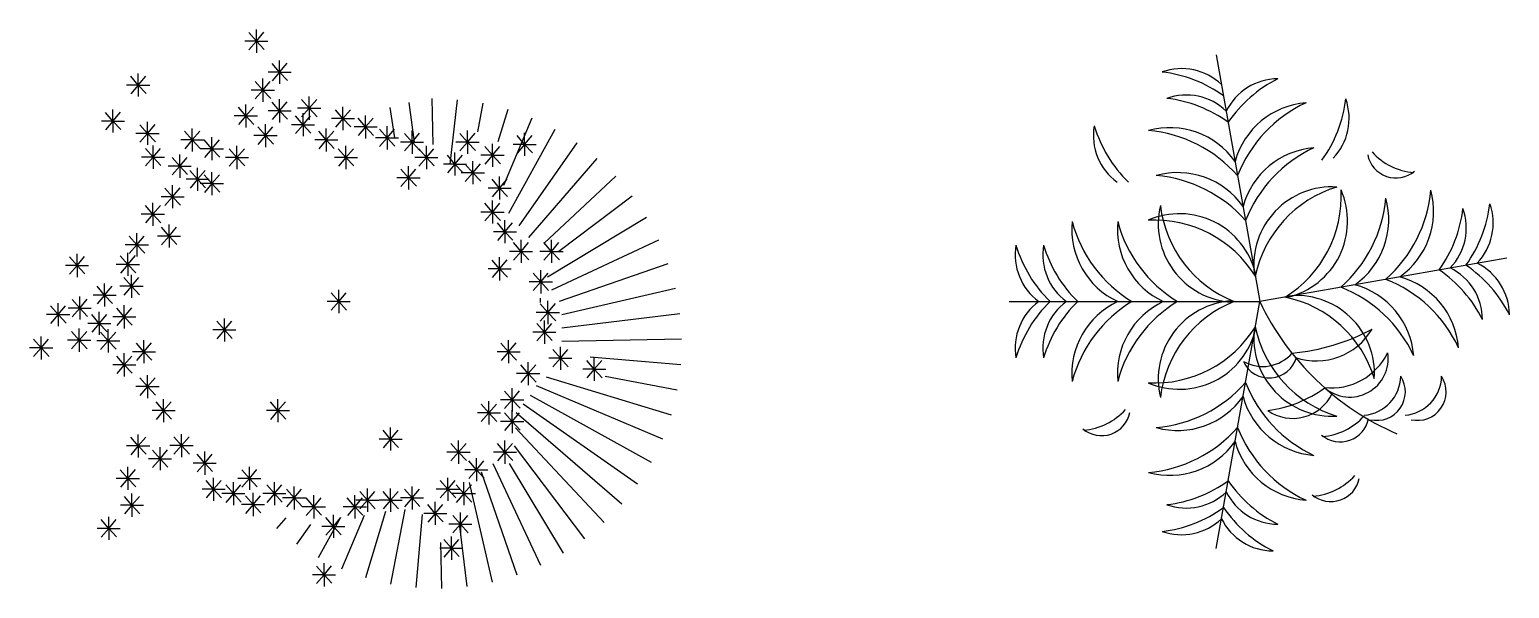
# Model space of a CAD drawing. Header units: millimetres. Extents: x 11966 to 133335, y 1756 to 88592.
# Drawn here: x 67135 to 84013, y 62357 to 68730 of the extents above; entities that cross this region are included whole.
import ezdxf

# ---------------------------------------------------------------- set-up
doc = ezdxf.new("R2010")
doc.units = ezdxf.units.MM

# ---------------------------------------------------------------- blocks, each defined once
blk = doc.blocks.new('A$C0FBF2652')
at = {"color": 8}
for p, q in [((3.554, 6.071), (3.528, 7.437)), ((3.731, 6.392), (3.82, 7.428)), ((3.097, 6.043), (2.668, 7.285)), ((3.249, 6.071), (2.949, 7.365)), ((3.403, 6.071), (3.236, 7.417)), ((3.951, 6.563), (4.11, 7.387)), ((3.96, 5.891), (4.394, 7.317)), ((2.967, 5.956), (2.397, 7.175)), ((4.059, 5.776), (4.669, 7.217)), ((4.17, 5.711), (4.932, 7.089)), ((2.819, 5.908), (2.139, 7.037)), ((4.269, 5.63), (5.18, 6.935)), ((2.528, 6.038), (1.896, 6.873)), ((4.366, 5.551), (5.41, 6.755)), ((2.435, 5.869), (1.673, 6.685)), ((2.371, 5.693), (1.47, 6.474)), ((4.54, 5.541), (5.621, 6.552)), ((4.749, 5.527), (5.809, 6.328)), ((2.237, 5.583), (1.29, 6.244)), ((4.95, 5.47), (5.973, 6.086)), ((2.094, 5.466), (1.135, 5.996)), ((4.95, 5.285), (6.11, 5.828)), ((1.775, 5.408), (1.008, 5.733)), ((1.275, 5.346), (0.908, 5.458)), ((5.044, 5.151), (6.22, 5.557)), ((5.165, 5.012), (6.301, 5.276)), ((1.165, 5.111), (0.838, 5.174)), ((5.631, 4.899), (6.352, 4.988)), ((0.801, 4.877), (1.533, 4.792)), ((1.309, 4.602), (0.787, 4.592)), ((5.848, 4.687), (6.373, 4.697)), ((5.529, 4.476), (6.363, 4.405)), ((0.83, 4.324), (1.284, 4.387)), ((5.473, 4.279), (6.323, 4.115)), ((0.889, 4.107), (1.234, 4.161)), ((5.497, 4.061), (6.253, 3.831)), ((5.542, 3.814), (6.153, 3.556)), ((5.566, 3.547), (6.025, 3.293)), ((5.666, 3.465), (5.762, 3.555)), ((5.646, 3.202), (5.87, 3.045)), ((5.567, 2.922), (5.691, 2.815))]:
    blk.add_line(p, q, dxfattribs=at)
at = {"color": 11}
for p, q in [((3.873, 6.441), (3.741, 6.441)), ((3.873, 6.441), (3.773, 6.527)), ((3.873, 6.441), (3.774, 6.355)), ((3.873, 6.441), (3.873, 6.573)), ((3.873, 6.441), (3.97, 6.531)), ((3.873, 6.441), (3.873, 6.309)), ((3.873, 6.441), (3.973, 6.355)), ((3.873, 6.441), (4.005, 6.441)), ((2.529, 5.952), (2.529, 6.084)), ((3.749, 6.054), (3.648, 6.14)), ((3.749, 6.054), (3.749, 6.186)), ((3.749, 6.054), (3.845, 6.144)), ((2.529, 5.952), (2.397, 5.952)), ((2.529, 5.952), (2.428, 6.038)), ((2.529, 5.952), (2.429, 5.866)), ((2.529, 5.952), (2.625, 6.042)), ((2.529, 5.952), (2.529, 5.82)), ((2.529, 5.952), (2.628, 5.866)), ((2.529, 5.952), (2.661, 5.952)), ((2.877, 5.83), (2.777, 5.915)), ((2.877, 5.83), (2.877, 5.962)), ((2.877, 5.83), (2.974, 5.92)), ((3.226, 5.911), (3.094, 5.911)), ((3.226, 5.911), (3.125, 5.997)), ((3.226, 5.911), (3.126, 5.825)), ((3.226, 5.911), (3.226, 6.043)), ((3.226, 5.911), (3.322, 6.001)), ((3.226, 5.911), (3.226, 5.779)), ((3.226, 5.911), (3.326, 5.825)), ((3.226, 5.911), (3.358, 5.911)), ((3.45, 5.871), (3.35, 5.956)), ((3.45, 5.871), (3.45, 6.002)), ((3.45, 5.871), (3.546, 5.96)), ((3.749, 6.054), (3.617, 6.054)), ((3.749, 6.054), (3.649, 5.967)), ((3.749, 6.054), (3.749, 5.922)), ((3.749, 6.054), (3.848, 5.968)), ((3.749, 6.054), (3.881, 6.054)), ((1.309, 5.646), (1.309, 5.778)), ((2.877, 5.83), (2.745, 5.83)), ((2.877, 5.83), (2.778, 5.743)), ((2.877, 5.83), (2.877, 5.698)), ((2.877, 5.83), (2.977, 5.744)), ((2.877, 5.83), (3.009, 5.83)), ((3.45, 5.871), (3.318, 5.871)), ((3.45, 5.871), (3.35, 5.784)), ((3.45, 5.871), (3.45, 5.739)), ((3.45, 5.871), (3.55, 5.784)), ((3.45, 5.871), (3.582, 5.871)), ((3.923, 5.687), (3.823, 5.773)), ((3.923, 5.687), (3.923, 5.819)), ((3.923, 5.687), (4.02, 5.777)), ((1.309, 5.646), (1.177, 5.646)), ((1.309, 5.646), (1.208, 5.732)), ((1.309, 5.646), (1.209, 5.56)), ((1.309, 5.646), (1.405, 5.736)), ((1.309, 5.646), (1.309, 5.514)), ((1.309, 5.646), (1.408, 5.56)), ((1.309, 5.646), (1.441, 5.646)), ((2.529, 5.606), (2.397, 5.606)), ((2.529, 5.606), (2.428, 5.691)), ((2.529, 5.606), (2.429, 5.519)), ((2.529, 5.606), (2.529, 5.737)), ((2.529, 5.606), (2.625, 5.695)), ((2.529, 5.606), (2.529, 5.474)), ((2.529, 5.606), (2.628, 5.519)), ((2.529, 5.606), (2.661, 5.606)), ((3.674, 5.463), (3.674, 5.595)), ((3.923, 5.687), (3.791, 5.687)), ((3.923, 5.687), (3.824, 5.601)), ((3.923, 5.687), (3.923, 5.555)), ((3.923, 5.687), (4.023, 5.601)), ((3.923, 5.687), (4.055, 5.687)), ((4.222, 5.504), (4.121, 5.589)), ((4.222, 5.504), (4.222, 5.636)), ((4.222, 5.504), (4.318, 5.594)), ((4.471, 5.504), (4.37, 5.589)), ((4.471, 5.504), (4.471, 5.636)), ((4.471, 5.504), (4.567, 5.594)), ((1.433, 5.279), (1.433, 5.411)), ((1.807, 5.361), (1.706, 5.447)), ((1.807, 5.361), (1.807, 5.493)), ((1.807, 5.361), (1.903, 5.451)), ((2.081, 5.279), (2.081, 5.411)), ((2.305, 5.422), (2.173, 5.422)), ((2.305, 5.422), (2.204, 5.508)), ((2.305, 5.422), (2.205, 5.336)), ((2.305, 5.422), (2.305, 5.554)), ((2.305, 5.422), (2.401, 5.512)), ((2.305, 5.422), (2.404, 5.336)), ((2.305, 5.422), (2.437, 5.422)), ((2.305, 5.422), (2.305, 5.29)), ((2.728, 5.361), (2.627, 5.447)), ((2.728, 5.361), (2.728, 5.493)), ((2.728, 5.361), (2.824, 5.451)), ((3.674, 5.463), (3.542, 5.463)), ((3.674, 5.463), (3.574, 5.548)), ((3.674, 5.463), (3.575, 5.376)), ((3.674, 5.463), (3.771, 5.553)), ((3.674, 5.463), (3.774, 5.377)), ((3.674, 5.463), (3.806, 5.463)), ((3.674, 5.463), (3.674, 5.331)), ((4.222, 5.504), (4.09, 5.504)), ((4.222, 5.504), (4.122, 5.417)), ((4.222, 5.504), (4.222, 5.372)), ((4.222, 5.504), (4.322, 5.417)), ((4.222, 5.504), (4.354, 5.504)), ((4.471, 5.504), (4.339, 5.504)), ((4.471, 5.504), (4.371, 5.417)), ((4.471, 5.504), (4.471, 5.372)), ((4.471, 5.504), (4.571, 5.417)), ((4.471, 5.504), (4.603, 5.504)), ((4.819, 5.422), (4.687, 5.422)), ((4.819, 5.422), (4.719, 5.508)), ((4.819, 5.422), (4.72, 5.336)), ((4.819, 5.422), (4.819, 5.554)), ((4.819, 5.422), (4.916, 5.512)), ((4.819, 5.422), (4.819, 5.29)), ((4.819, 5.422), (4.919, 5.336)), ((4.819, 5.422), (4.951, 5.422)), ((1.433, 5.279), (1.301, 5.279)), ((1.433, 5.279), (1.333, 5.365)), ((1.433, 5.279), (1.334, 5.193)), ((1.433, 5.279), (1.53, 5.369)), ((1.433, 5.279), (1.433, 5.148)), ((1.433, 5.279), (1.533, 5.193)), ((1.433, 5.279), (1.565, 5.279)), ((1.807, 5.361), (1.675, 5.361)), ((1.807, 5.361), (1.707, 5.274)), ((1.807, 5.361), (1.807, 5.229)), ((1.807, 5.361), (1.906, 5.275)), ((1.807, 5.361), (1.939, 5.361)), ((2.081, 5.279), (1.949, 5.279)), ((2.081, 5.279), (1.98, 5.365)), ((2.081, 5.279), (1.981, 5.193)), ((2.081, 5.279), (2.177, 5.369)), ((2.081, 5.279), (2.081, 5.148)), ((2.081, 5.279), (2.18, 5.193)), ((2.081, 5.279), (2.212, 5.279)), ((2.728, 5.361), (2.596, 5.361)), ((2.728, 5.361), (2.628, 5.274)), ((2.728, 5.361), (2.728, 5.229)), ((2.728, 5.361), (2.828, 5.275)), ((2.728, 5.361), (2.86, 5.361)), ((4.371, 5.239), (4.239, 5.239)), ((4.371, 5.239), (4.271, 5.324)), ((4.371, 5.239), (4.272, 5.152)), ((4.371, 5.239), (4.371, 5.371)), ((4.371, 5.239), (4.468, 5.329)), ((4.371, 5.239), (4.471, 5.152)), ((4.371, 5.239), (4.503, 5.239)), ((4.371, 5.239), (4.371, 5.107)), ((1.284, 4.994), (1.183, 5.08)), ((1.284, 4.994), (1.284, 5.126)), ((1.284, 4.994), (1.38, 5.084)), ((1.632, 5.055), (1.532, 5.141)), ((1.632, 5.055), (1.632, 5.187)), ((1.632, 5.055), (1.729, 5.145)), ((5.019, 5.096), (4.887, 5.096)), ((5.019, 5.096), (4.918, 5.182)), ((5.019, 5.096), (4.919, 5.009)), ((5.019, 5.096), (5.019, 5.228)), ((5.019, 5.096), (5.115, 5.186)), ((5.019, 5.096), (5.118, 5.01)), ((5.019, 5.096), (5.15, 5.096)), ((5.019, 5.096), (5.019, 4.964)), ((5.292, 4.953), (5.292, 5.085)), ((1.284, 4.994), (1.152, 4.994)), ((1.284, 4.994), (1.184, 4.907)), ((1.284, 4.994), (1.284, 4.862)), ((1.284, 4.994), (1.384, 4.908)), ((1.284, 4.994), (1.416, 4.994)), ((1.533, 4.851), (1.432, 4.937)), ((1.632, 5.055), (1.5, 5.055)), ((1.632, 5.055), (1.533, 4.969)), ((1.533, 4.851), (1.533, 4.983)), ((1.533, 4.851), (1.629, 4.941)), ((1.632, 5.055), (1.632, 4.923)), ((1.632, 5.055), (1.732, 4.969)), ((1.632, 5.055), (1.764, 5.055)), ((4.819, 4.892), (4.719, 4.978)), ((4.819, 4.892), (4.819, 5.024)), ((4.819, 4.892), (4.916, 4.982)), ((5.292, 4.953), (5.161, 4.953)), ((5.292, 4.953), (5.192, 5.039)), ((5.292, 4.953), (5.193, 4.867)), ((5.243, 4.77), (5.243, 4.902)), ((5.292, 4.953), (5.389, 5.043)), ((5.292, 4.953), (5.292, 4.821)), ((5.292, 4.953), (5.392, 4.867)), ((5.292, 4.953), (5.424, 4.953)), ((5.641, 4.913), (5.509, 4.913)), ((5.641, 4.913), (5.541, 4.998)), ((5.641, 4.913), (5.542, 4.826)), ((5.641, 4.913), (5.641, 5.044)), ((5.641, 4.913), (5.738, 5.002)), ((5.641, 4.913), (5.641, 4.781)), ((5.641, 4.913), (5.741, 4.826)), ((5.641, 4.913), (5.773, 4.913)), ((5.915, 4.811), (5.814, 4.896)), ((5.915, 4.811), (5.915, 4.942)), ((5.915, 4.811), (6.011, 4.9)), ((1.533, 4.851), (1.401, 4.851)), ((1.533, 4.851), (1.433, 4.765)), ((1.533, 4.851), (1.633, 4.765)), ((1.533, 4.851), (1.665, 4.851)), ((1.533, 4.851), (1.533, 4.719)), ((4.819, 4.892), (4.687, 4.892)), ((4.819, 4.892), (4.72, 4.806)), ((4.819, 4.892), (4.819, 4.76)), ((4.819, 4.892), (4.919, 4.806)), ((4.819, 4.892), (4.951, 4.892)), ((5.243, 4.77), (5.111, 4.77)), ((5.243, 4.77), (5.142, 4.855)), ((5.243, 4.77), (5.143, 4.683)), ((5.243, 4.77), (5.339, 4.86)), ((5.243, 4.77), (5.243, 4.638)), ((5.243, 4.77), (5.342, 4.684)), ((5.243, 4.77), (5.375, 4.77)), ((5.517, 4.627), (5.517, 4.759)), ((5.915, 4.811), (5.783, 4.811)), ((5.915, 4.811), (5.815, 4.724)), ((5.915, 4.811), (5.915, 4.679)), ((5.915, 4.811), (6.015, 4.724)), ((5.915, 4.811), (6.047, 4.811)), ((1.458, 4.525), (1.358, 4.611)), ((1.458, 4.525), (1.458, 4.657)), ((1.458, 4.525), (1.555, 4.615)), ((5.517, 4.627), (5.385, 4.627)), ((5.517, 4.627), (5.416, 4.713)), ((5.517, 4.627), (5.417, 4.541)), ((5.517, 4.627), (5.613, 4.717)), ((5.517, 4.627), (5.517, 4.495)), ((5.517, 4.627), (5.616, 4.541)), ((5.517, 4.627), (5.648, 4.627)), ((1.284, 4.362), (1.183, 4.448)), ((1.284, 4.362), (1.284, 4.494)), ((1.284, 4.362), (1.38, 4.452)), ((1.458, 4.525), (1.326, 4.525)), ((1.458, 4.525), (1.359, 4.439)), ((1.458, 4.525), (1.458, 4.393)), ((1.458, 4.525), (1.558, 4.439)), ((1.458, 4.525), (1.59, 4.525)), ((1.69, 4.321), (1.59, 4.406)), ((1.69, 4.321), (1.69, 4.453)), ((1.69, 4.321), (1.787, 4.411)), ((5.342, 4.362), (5.242, 4.448)), ((5.342, 4.362), (5.342, 4.494)), ((5.342, 4.362), (5.439, 4.452)), ((1.284, 4.362), (1.152, 4.362)), ((1.284, 4.362), (1.184, 4.276)), ((1.284, 4.362), (1.284, 4.23)), ((1.284, 4.362), (1.384, 4.276)), ((1.284, 4.362), (1.416, 4.362)), ((1.69, 4.321), (1.558, 4.321)), ((1.69, 4.321), (1.591, 4.234)), ((1.69, 4.321), (1.822, 4.321)), ((1.69, 4.321), (1.79, 4.235)), ((1.69, 4.321), (1.69, 4.189)), ((4.67, 4.118), (4.67, 4.249)), ((5.342, 4.362), (5.21, 4.362)), ((5.342, 4.362), (5.243, 4.276)), ((5.342, 4.362), (5.474, 4.362)), ((5.342, 4.362), (5.342, 4.23)), ((5.342, 4.362), (5.442, 4.276)), ((5.367, 4.118), (5.367, 4.249)), ((1.234, 4.077), (1.102, 4.077)), ((1.234, 4.077), (1.134, 4.162)), ((1.234, 4.077), (1.134, 3.99)), ((1.234, 4.077), (1.234, 4.209)), ((1.234, 4.077), (1.331, 4.167)), ((1.234, 4.077), (1.334, 3.99)), ((1.234, 4.077), (1.366, 4.077)), ((1.234, 4.077), (1.234, 3.945)), ((4.67, 4.118), (4.538, 4.118)), ((4.67, 4.118), (4.57, 4.203)), ((4.67, 4.118), (4.57, 4.031)), ((4.67, 4.118), (4.767, 4.207)), ((4.67, 4.118), (4.77, 4.031)), ((4.67, 4.118), (4.802, 4.118)), ((4.67, 4.118), (4.67, 3.986)), ((5.367, 4.118), (5.235, 4.118)), ((5.367, 4.118), (5.267, 4.203)), ((5.367, 4.118), (5.268, 4.031)), ((5.367, 4.118), (5.464, 4.207)), ((5.367, 4.118), (5.467, 4.031)), ((5.367, 4.118), (5.499, 4.118)), ((5.367, 4.118), (5.367, 3.986)), ((1.109, 3.832), (1.009, 3.918)), ((1.109, 3.832), (1.109, 3.964)), ((1.109, 3.832), (1.206, 3.922)), ((5.367, 3.853), (5.267, 3.938)), ((5.367, 3.853), (5.367, 3.984)), ((5.367, 3.853), (5.464, 3.942)), ((1.109, 3.832), (0.978, 3.832)), ((1.109, 3.832), (1.01, 3.746)), ((1.109, 3.832), (1.109, 3.7)), ((1.109, 3.832), (1.209, 3.746)), ((1.109, 3.832), (1.241, 3.832)), ((1.458, 3.608), (1.458, 3.74)), ((5.367, 3.853), (5.235, 3.853)), ((5.367, 3.853), (5.268, 3.766)), ((5.442, 3.71), (5.341, 3.795)), ((5.367, 3.853), (5.467, 3.766)), ((5.367, 3.853), (5.499, 3.853)), ((5.367, 3.853), (5.367, 3.721)), ((5.442, 3.71), (5.442, 3.842)), ((5.442, 3.71), (5.538, 3.8)), ((1.014, 3.574), (0.882, 3.574)), ((1.014, 3.574), (0.914, 3.66)), ((1.014, 3.574), (0.914, 3.488)), ((1.014, 3.574), (1.014, 3.706)), ((1.014, 3.574), (1.11, 3.664)), ((1.014, 3.574), (1.114, 3.488)), ((1.014, 3.574), (1.014, 3.443)), ((1.014, 3.574), (1.146, 3.574)), ((1.458, 3.608), (1.326, 3.608)), ((1.458, 3.608), (1.358, 3.693)), ((1.458, 3.608), (1.359, 3.521)), ((1.458, 3.608), (1.555, 3.698)), ((1.458, 3.608), (1.458, 3.476)), ((1.458, 3.608), (1.558, 3.522)), ((1.458, 3.608), (1.59, 3.608)), ((3.101, 3.526), (3.001, 3.612)), ((3.101, 3.526), (3.101, 3.658)), ((3.101, 3.526), (3.198, 3.616)), ((5.442, 3.71), (5.31, 3.71)), ((5.442, 3.71), (5.342, 3.623)), ((5.442, 3.71), (5.542, 3.624)), ((5.442, 3.71), (5.574, 3.71)), ((5.442, 3.71), (5.442, 3.578)), ((5.666, 3.465), (5.566, 3.551)), ((5.666, 3.465), (5.666, 3.597)), ((1.259, 3.384), (1.127, 3.384)), ((1.259, 3.384), (1.158, 3.469)), ((1.259, 3.384), (1.159, 3.297)), ((1.259, 3.384), (1.259, 3.516)), ((1.259, 3.384), (1.355, 3.474)), ((1.259, 3.384), (1.359, 3.297)), ((1.259, 3.384), (1.391, 3.384)), ((1.259, 3.384), (1.259, 3.252)), ((3.101, 3.526), (2.969, 3.526)), ((3.101, 3.526), (3.002, 3.44)), ((3.101, 3.526), (3.101, 3.394)), ((3.101, 3.526), (3.201, 3.44)), ((3.101, 3.526), (3.233, 3.526)), ((5.666, 3.465), (5.534, 3.465)), ((5.666, 3.465), (5.566, 3.379)), ((5.666, 3.465), (5.666, 3.333)), ((5.666, 3.465), (5.766, 3.379)), ((5.666, 3.465), (5.798, 3.465)), ((6.218, 3.358), (6.117, 3.443)), ((6.218, 3.358), (6.218, 3.49)), ((6.218, 3.358), (6.314, 3.448)), ((0.896, 3.189), (0.796, 3.275)), ((0.896, 3.189), (0.896, 3.321)), ((0.896, 3.189), (0.993, 3.279)), ((1.085, 3.119), (1.085, 3.251)), ((1.085, 3.119), (1.181, 3.209)), ((5.442, 3.241), (5.31, 3.241)), ((5.442, 3.241), (5.341, 3.326)), ((5.442, 3.241), (5.342, 3.154)), ((5.442, 3.241), (5.442, 3.373)), ((5.442, 3.241), (5.538, 3.331)), ((5.442, 3.241), (5.542, 3.155)), ((5.442, 3.241), (5.574, 3.241)), ((5.442, 3.241), (5.442, 3.109)), ((6.218, 3.358), (6.086, 3.358)), ((6.218, 3.358), (6.118, 3.271)), ((6.218, 3.358), (6.35, 3.358)), ((6.218, 3.358), (6.318, 3.272)), ((6.218, 3.358), (6.218, 3.226)), ((0.896, 3.189), (0.764, 3.189)), ((0.896, 3.189), (0.797, 3.103)), ((0.896, 3.189), (1.028, 3.189)), ((0.896, 3.189), (0.996, 3.103)), ((0.896, 3.189), (0.896, 3.057)), ((1.085, 3.119), (0.953, 3.119)), ((1.085, 3.119), (0.984, 3.204)), ((1.085, 3.119), (0.985, 3.032)), ((1.085, 3.119), (1.085, 2.987)), ((1.085, 3.119), (1.184, 3.032)), ((1.085, 3.119), (1.216, 3.119)), ((5.342, 3.017), (5.242, 3.102)), ((5.342, 3.017), (5.342, 3.149)), ((5.342, 3.017), (5.439, 3.107)), ((0.485, 2.852), (0.384, 2.938)), ((0.485, 2.852), (0.485, 2.984)), ((0.485, 2.852), (0.581, 2.942)), ((0.926, 2.852), (0.825, 2.938)), ((0.926, 2.852), (0.926, 2.984)), ((0.926, 2.852), (1.022, 2.942)), ((4.346, 2.833), (4.246, 2.919)), ((4.346, 2.833), (4.346, 2.965)), ((4.346, 2.833), (4.443, 2.923)), ((5.292, 2.792), (5.192, 2.878)), ((5.342, 3.017), (5.21, 3.017)), ((5.342, 3.017), (5.243, 2.93)), ((5.292, 2.792), (5.292, 2.924)), ((5.292, 2.792), (5.389, 2.882)), ((5.342, 3.017), (5.474, 3.017)), ((5.342, 3.017), (5.342, 2.885)), ((5.342, 3.017), (5.442, 2.93)), ((0.132, 2.587), (0.132, 2.719)), ((0.485, 2.852), (0.353, 2.852)), ((0.485, 2.852), (0.385, 2.766)), ((0.485, 2.852), (0.617, 2.852)), ((0.485, 2.852), (0.584, 2.766)), ((0.485, 2.852), (0.485, 2.72)), ((0.691, 2.66), (0.59, 2.745)), ((0.691, 2.66), (0.691, 2.792)), ((0.691, 2.66), (0.787, 2.75)), ((0.926, 2.852), (0.794, 2.852)), ((0.926, 2.852), (0.826, 2.766)), ((0.926, 2.852), (1.058, 2.852)), ((0.926, 2.852), (1.025, 2.766)), ((0.926, 2.852), (0.926, 2.72)), ((1.209, 2.691), (1.109, 2.776)), ((1.209, 2.691), (1.209, 2.822)), ((1.209, 2.691), (1.306, 2.78)), ((4.346, 2.833), (4.214, 2.833)), ((4.346, 2.833), (4.247, 2.747)), ((4.346, 2.833), (4.446, 2.747)), ((4.346, 2.833), (4.478, 2.833)), ((4.346, 2.833), (4.346, 2.701)), ((5.292, 2.792), (5.161, 2.792)), ((5.292, 2.792), (5.193, 2.706)), ((5.292, 2.792), (5.292, 2.661)), ((5.292, 2.792), (5.392, 2.706)), ((5.292, 2.792), (5.424, 2.792)), ((0.132, 2.587), (0, 2.587)), ((0.132, 2.587), (0.031, 2.673)), ((0.132, 2.587), (0.032, 2.501)), ((0.132, 2.587), (0.228, 2.677)), ((0.132, 2.587), (0.264, 2.587)), ((0.132, 2.587), (0.232, 2.501)), ((0.132, 2.587), (0.132, 2.456)), ((0.691, 2.66), (0.559, 2.66)), ((0.691, 2.66), (0.591, 2.573)), ((0.691, 2.66), (0.822, 2.66)), ((0.691, 2.66), (0.79, 2.573)), ((0.691, 2.66), (0.691, 2.528)), ((0.985, 2.467), (0.884, 2.553)), ((0.985, 2.467), (0.985, 2.599)), ((0.985, 2.467), (1.081, 2.557)), ((1.209, 2.691), (1.077, 2.691)), ((1.209, 2.691), (1.11, 2.604)), ((1.209, 2.691), (1.309, 2.604)), ((1.209, 2.691), (1.341, 2.691)), ((1.209, 2.691), (1.209, 2.559)), ((5.118, 2.507), (5.018, 2.593)), ((5.118, 2.507), (5.118, 2.639)), ((5.118, 2.507), (5.215, 2.597)), ((5.417, 2.548), (5.285, 2.548)), ((5.417, 2.548), (5.317, 2.633)), ((5.417, 2.548), (5.317, 2.461)), ((5.417, 2.548), (5.417, 2.68)), ((5.417, 2.548), (5.513, 2.638)), ((5.417, 2.548), (5.517, 2.462)), ((5.417, 2.548), (5.549, 2.548)), ((5.417, 2.548), (5.417, 2.416)), ((0.985, 2.467), (0.853, 2.467)), ((0.985, 2.467), (0.885, 2.381)), ((0.985, 2.467), (1.116, 2.467)), ((0.985, 2.467), (1.084, 2.381)), ((0.985, 2.467), (0.985, 2.335)), ((1.458, 2.364), (1.326, 2.364)), ((1.458, 2.364), (1.358, 2.45)), ((1.458, 2.364), (1.359, 2.278)), ((1.458, 2.364), (1.458, 2.496)), ((1.458, 2.364), (1.555, 2.454)), ((1.458, 2.364), (1.458, 2.233)), ((1.458, 2.364), (1.558, 2.278)), ((1.458, 2.364), (1.59, 2.364)), ((5.118, 2.507), (4.986, 2.507)), ((5.118, 2.507), (5.019, 2.421)), ((5.118, 2.507), (5.118, 2.375)), ((5.118, 2.507), (5.218, 2.421)), ((5.118, 2.507), (5.25, 2.507)), ((5.292, 2.324), (5.192, 2.409)), ((5.292, 2.324), (5.292, 2.456)), ((5.292, 2.324), (5.389, 2.414)), ((1.358, 2.079), (1.358, 2.211)), ((1.757, 2.079), (1.757, 2.211)), ((3.425, 2.222), (3.293, 2.222)), ((3.425, 2.222), (3.325, 2.307)), ((3.425, 2.222), (3.326, 2.135)), ((3.425, 2.222), (3.425, 2.354)), ((3.425, 2.222), (3.522, 2.312)), ((3.425, 2.222), (3.425, 2.09)), ((3.425, 2.222), (3.525, 2.135)), ((3.425, 2.222), (3.557, 2.222)), ((5.292, 2.324), (5.161, 2.324)), ((5.292, 2.324), (5.193, 2.237)), ((5.243, 2.099), (5.243, 2.231)), ((5.292, 2.324), (5.292, 2.192)), ((5.292, 2.324), (5.392, 2.237)), ((5.292, 2.324), (5.424, 2.324)), ((1.358, 2.079), (1.227, 2.079)), ((1.358, 2.079), (1.258, 2.165)), ((1.358, 2.079), (1.259, 1.992)), ((1.358, 2.079), (1.455, 2.169)), ((1.358, 2.079), (1.358, 1.947)), ((1.358, 2.079), (1.458, 1.993)), ((1.358, 2.079), (1.49, 2.079)), ((1.757, 2.079), (1.625, 2.079)), ((1.757, 2.079), (1.656, 2.165)), ((1.757, 2.079), (1.657, 1.992)), ((1.707, 1.916), (1.707, 2.048)), ((1.757, 2.079), (1.853, 2.169)), ((1.757, 2.079), (1.757, 1.947)), ((1.757, 2.079), (1.857, 1.993)), ((1.757, 2.079), (1.889, 2.079)), ((4.944, 1.997), (4.843, 2.083)), ((4.944, 1.997), (4.944, 2.129)), ((4.944, 1.997), (5.04, 2.087)), ((5.243, 2.099), (5.111, 2.099)), ((5.243, 2.099), (5.142, 2.185)), ((5.243, 2.099), (5.143, 2.013)), ((5.243, 2.099), (5.339, 2.189)), ((5.243, 2.099), (5.243, 1.968)), ((5.243, 2.099), (5.342, 2.013)), ((5.243, 2.099), (5.375, 2.099)), ((1.259, 1.855), (1.158, 1.94)), ((1.259, 1.855), (1.259, 1.987)), ((1.259, 1.855), (1.355, 1.945)), ((1.707, 1.916), (1.575, 1.916)), ((1.707, 1.916), (1.607, 2.001)), ((1.707, 1.916), (1.608, 1.829)), ((1.707, 1.916), (1.804, 2.006)), ((1.707, 1.916), (1.707, 1.784)), ((1.707, 1.916), (1.807, 1.83)), ((1.707, 1.916), (1.839, 1.916)), ((4.745, 1.732), (4.745, 1.864)), ((4.944, 1.997), (4.812, 1.997)), ((4.944, 1.997), (4.844, 1.911)), ((4.944, 1.997), (4.944, 1.866)), ((4.944, 1.997), (5.044, 1.911)), ((4.944, 1.997), (5.076, 1.997)), ((1.259, 1.855), (1.127, 1.855)), ((1.259, 1.855), (1.159, 1.768)), ((1.259, 1.855), (1.259, 1.723)), ((1.259, 1.855), (1.359, 1.769)), ((1.259, 1.855), (1.391, 1.855)), ((1.558, 1.712), (1.426, 1.712)), ((1.558, 1.712), (1.457, 1.798)), ((1.558, 1.712), (1.458, 1.626)), ((1.558, 1.712), (1.558, 1.844)), ((1.558, 1.712), (1.654, 1.802)), ((1.558, 1.712), (1.657, 1.626)), ((1.558, 1.712), (1.69, 1.712)), ((1.558, 1.712), (1.558, 1.58)), ((1.906, 1.631), (1.806, 1.716)), ((1.906, 1.631), (1.906, 1.762)), ((1.906, 1.631), (2.003, 1.72)), ((2.354, 1.59), (2.354, 1.722)), ((4.745, 1.732), (4.613, 1.732)), ((4.745, 1.732), (4.644, 1.818)), ((4.745, 1.732), (4.645, 1.646)), ((4.745, 1.732), (4.841, 1.822)), ((4.745, 1.732), (4.844, 1.646)), ((4.745, 1.732), (4.877, 1.732)), ((4.745, 1.732), (4.745, 1.601)), ((1.455, 1.408), (1.455, 1.54)), ((1.906, 1.631), (1.774, 1.631)), ((1.906, 1.631), (1.807, 1.544)), ((1.906, 1.631), (2.006, 1.544)), ((1.906, 1.631), (2.038, 1.631)), ((1.906, 1.631), (1.906, 1.499)), ((2.105, 1.406), (2.105, 1.538)), ((2.354, 1.59), (2.223, 1.59)), ((2.354, 1.59), (2.254, 1.675)), ((2.354, 1.59), (2.255, 1.503)), ((2.354, 1.59), (2.451, 1.68)), ((2.354, 1.59), (2.354, 1.458)), ((2.354, 1.59), (2.454, 1.504)), ((2.354, 1.59), (2.486, 1.59)), ((4.346, 1.529), (4.214, 1.529)), ((4.346, 1.529), (4.246, 1.614)), ((4.346, 1.529), (4.247, 1.442)), ((4.346, 1.529), (4.346, 1.661)), ((4.346, 1.529), (4.443, 1.618)), ((4.346, 1.529), (4.446, 1.442)), ((4.346, 1.529), (4.478, 1.529)), ((4.346, 1.529), (4.346, 1.397)), ((4.894, 1.488), (4.794, 1.573)), ((4.894, 1.488), (4.894, 1.62)), ((4.894, 1.488), (4.991, 1.578)), ((0.632, 1.239), (0.632, 1.371)), ((1.184, 1.345), (1.084, 1.431)), ((1.184, 1.345), (1.184, 1.477)), ((1.184, 1.345), (1.281, 1.435)), ((1.455, 1.408), (1.323, 1.408)), ((1.455, 1.408), (1.355, 1.493)), ((1.455, 1.408), (1.355, 1.321)), ((1.455, 1.408), (1.551, 1.498)), ((1.455, 1.408), (1.587, 1.408)), ((1.455, 1.408), (1.555, 1.322)), ((1.455, 1.408), (1.455, 1.276)), ((2.105, 1.406), (1.974, 1.406)), ((2.105, 1.406), (2.005, 1.492)), ((2.105, 1.406), (2.006, 1.32)), ((2.105, 1.406), (2.202, 1.496)), ((2.105, 1.406), (2.105, 1.274)), ((2.105, 1.406), (2.205, 1.32)), ((2.105, 1.406), (2.237, 1.406)), ((2.454, 1.223), (2.454, 1.355)), ((3.674, 1.304), (3.574, 1.39)), ((3.674, 1.304), (3.674, 1.436)), ((3.674, 1.304), (3.771, 1.394)), ((4.072, 1.345), (3.972, 1.431)), ((4.072, 1.345), (4.072, 1.477)), ((4.072, 1.345), (4.169, 1.435)), ((4.748, 1.239), (4.748, 1.371)), ((4.894, 1.488), (4.762, 1.488)), ((4.894, 1.488), (4.795, 1.401)), ((4.894, 1.488), (4.894, 1.356)), ((4.894, 1.488), (4.994, 1.402)), ((4.894, 1.488), (5.026, 1.488)), ((0.632, 1.239), (0.5, 1.239)), ((0.632, 1.239), (0.531, 1.325)), ((0.632, 1.239), (0.532, 1.153)), ((0.632, 1.239), (0.728, 1.329)), ((0.632, 1.239), (0.764, 1.239)), ((0.632, 1.239), (0.731, 1.153)), ((0.632, 1.239), (0.632, 1.107)), ((1.184, 1.345), (1.052, 1.345)), ((1.184, 1.345), (1.085, 1.259)), ((1.184, 1.345), (1.284, 1.259)), ((1.184, 1.345), (1.316, 1.345)), ((1.184, 1.345), (1.184, 1.213)), ((2.454, 1.223), (2.322, 1.223)), ((2.454, 1.223), (2.354, 1.308)), ((2.454, 1.223), (2.355, 1.136)), ((2.454, 1.223), (2.551, 1.313)), ((2.454, 1.223), (2.454, 1.091)), ((2.454, 1.223), (2.554, 1.137)), ((2.454, 1.223), (2.586, 1.223)), ((2.678, 1.121), (2.578, 1.206)), ((2.678, 1.121), (2.678, 1.253)), ((2.678, 1.121), (2.775, 1.211)), ((2.927, 1.162), (2.827, 1.247)), ((2.927, 1.162), (2.927, 1.294)), ((2.927, 1.162), (3.024, 1.252)), ((3.276, 1.08), (3.276, 1.212)), ((3.674, 1.304), (3.542, 1.304)), ((3.674, 1.304), (3.575, 1.218)), ((3.674, 1.304), (3.774, 1.218)), ((3.674, 1.304), (3.806, 1.304)), ((3.674, 1.304), (3.674, 1.173)), ((3.823, 1.08), (3.823, 1.212)), ((4.072, 1.345), (3.941, 1.345)), ((4.072, 1.345), (3.973, 1.259)), ((4.072, 1.345), (4.072, 1.213)), ((4.072, 1.345), (4.172, 1.259)), ((4.072, 1.345), (4.204, 1.345)), ((4.748, 1.239), (4.616, 1.239)), ((4.748, 1.239), (4.647, 1.325)), ((4.748, 1.239), (4.648, 1.153)), ((4.748, 1.239), (4.844, 1.329)), ((4.748, 1.239), (4.88, 1.239)), ((4.748, 1.239), (4.848, 1.153)), ((4.748, 1.239), (4.748, 1.107)), ((5.118, 1.121), (5.018, 1.206)), ((5.118, 1.121), (5.118, 1.253)), ((5.118, 1.121), (5.215, 1.211)), ((5.424, 1.167), (5.324, 1.253)), ((5.424, 1.167), (5.424, 1.299)), ((5.424, 1.167), (5.521, 1.257)), ((1.043, 0.95), (0.943, 1.036)), ((1.043, 0.95), (1.043, 1.082)), ((1.043, 0.95), (1.14, 1.04)), ((2.678, 1.121), (2.546, 1.121)), ((2.678, 1.121), (2.579, 1.034)), ((2.678, 1.121), (2.678, 0.989)), ((2.678, 1.121), (2.778, 1.035)), ((2.678, 1.121), (2.81, 1.121)), ((2.927, 1.162), (2.795, 1.162)), ((2.927, 1.162), (2.828, 1.075)), ((2.927, 1.162), (3.027, 1.075)), ((2.927, 1.162), (3.059, 1.162)), ((2.927, 1.162), (2.927, 1.03)), ((3.276, 1.08), (3.144, 1.08)), ((3.276, 1.08), (3.175, 1.166)), ((3.276, 1.08), (3.176, 0.994)), ((3.276, 1.08), (3.372, 1.17)), ((3.276, 1.08), (3.375, 0.994)), ((3.276, 1.08), (3.408, 1.08)), ((3.276, 1.08), (3.276, 0.948)), ((3.55, 0.897), (3.55, 1.029)), ((3.823, 1.08), (3.692, 1.08)), ((3.823, 1.08), (3.723, 1.166)), ((3.823, 1.08), (3.724, 0.994)), ((3.823, 1.08), (3.92, 1.17)), ((3.823, 1.08), (3.823, 0.948)), ((3.823, 1.08), (3.923, 0.994)), ((3.823, 1.08), (3.955, 1.08)), ((5.118, 1.121), (4.986, 1.121)), ((5.118, 1.121), (5.019, 1.034)), ((5.118, 1.121), (5.118, 0.989)), ((5.118, 1.121), (5.218, 1.035)), ((5.118, 1.121), (5.25, 1.121)), ((5.424, 1.167), (5.292, 1.167)), ((5.424, 1.167), (5.325, 1.081)), ((5.424, 1.167), (5.556, 1.167)), ((5.424, 1.167), (5.524, 1.081)), ((5.424, 1.167), (5.424, 1.035)), ((5.689, 0.902), (5.689, 1.034)), ((1.043, 0.95), (0.911, 0.95)), ((1.043, 0.95), (0.944, 0.864)), ((1.043, 0.95), (1.175, 0.95)), ((1.043, 0.95), (1.143, 0.864)), ((1.043, 0.95), (1.043, 0.819)), ((3.027, 0.856), (2.895, 0.856)), ((3.027, 0.856), (2.926, 0.941)), ((3.027, 0.856), (2.927, 0.769)), ((3.027, 0.856), (3.027, 0.988)), ((3.027, 0.856), (3.123, 0.946)), ((3.027, 0.856), (3.027, 0.724)), ((3.027, 0.856), (3.126, 0.77)), ((3.027, 0.856), (3.159, 0.856)), ((3.35, 0.795), (3.25, 0.88)), ((3.35, 0.795), (3.35, 0.927)), ((3.35, 0.795), (3.447, 0.885)), ((3.55, 0.897), (3.418, 0.897)), ((3.55, 0.897), (3.449, 0.982)), ((3.55, 0.897), (3.45, 0.81)), ((3.55, 0.897), (3.646, 0.987)), ((3.55, 0.897), (3.55, 0.765)), ((3.55, 0.897), (3.649, 0.81)), ((3.55, 0.897), (3.681, 0.897)), ((5.689, 0.902), (5.557, 0.902)), ((5.689, 0.902), (5.588, 0.988)), ((5.689, 0.902), (5.589, 0.816)), ((5.689, 0.902), (5.785, 0.992)), ((5.689, 0.902), (5.821, 0.902)), ((5.689, 0.902), (5.788, 0.816)), ((5.689, 0.902), (5.689, 0.77)), ((3.176, 0.571), (3.176, 0.702)), ((3.35, 0.795), (3.218, 0.795)), ((3.35, 0.795), (3.251, 0.708)), ((3.35, 0.795), (3.45, 0.709)), ((3.35, 0.795), (3.482, 0.795)), ((3.35, 0.795), (3.35, 0.663)), ((3.542, 0.565), (3.542, 0.697)), ((2.69, 0.541), (2.558, 0.541)), ((2.69, 0.541), (2.589, 0.627)), ((2.69, 0.541), (2.59, 0.455)), ((2.69, 0.541), (2.69, 0.673)), ((2.69, 0.541), (2.786, 0.631)), ((2.69, 0.541), (2.822, 0.541)), ((2.69, 0.541), (2.79, 0.455)), ((2.69, 0.541), (2.69, 0.409)), ((3.176, 0.571), (3.044, 0.571)), ((3.176, 0.571), (3.076, 0.656)), ((3.176, 0.571), (3.077, 0.484)), ((3.176, 0.571), (3.273, 0.66)), ((3.176, 0.571), (3.176, 0.439)), ((3.176, 0.571), (3.276, 0.484)), ((3.176, 0.571), (3.308, 0.571)), ((3.542, 0.565), (3.41, 0.565)), ((3.542, 0.565), (3.442, 0.651)), ((3.542, 0.565), (3.443, 0.479)), ((3.542, 0.565), (3.639, 0.655)), ((3.542, 0.565), (3.674, 0.565)), ((3.542, 0.565), (3.642, 0.479)), ((3.542, 0.565), (3.542, 0.433)), ((3.251, 0.326), (3.15, 0.411)), ((3.251, 0.326), (3.251, 0.458)), ((3.251, 0.326), (3.347, 0.416)), ((3.251, 0.326), (3.119, 0.326)), ((3.251, 0.326), (3.151, 0.239)), ((3.251, 0.326), (3.383, 0.326)), ((3.251, 0.326), (3.251, 0.194)), ((3.251, 0.326), (3.351, 0.24)), ((3.631, 0.132), (3.53, 0.217)), ((3.631, 0.132), (3.631, 0.264)), ((3.631, 0.132), (3.727, 0.222)), ((3.631, 0.132), (3.499, 0.132)), ((3.631, 0.132), (3.531, 0.045)), ((3.631, 0.132), (3.762, 0.132)), ((3.631, 0.132), (3.73, 0.046)), ((3.631, 0.132), (3.631, 0))]:
    blk.add_line(p, q, dxfattribs=at)
for q in [(3.112, 5.824), (3.1, 5.824)]:
    blk.add_line((3.063, 5.824), q)
blk = doc.blocks.new('A$C43140F6E')
at = {"color": 62}
for p in [(2.363, 5.66), (5.675, 3.341), (0, 2.845), (2.363, 0.029)]:
    blk.add_line(p, (2.859, 2.845), dxfattribs=at)
for centre, radius, start, end in [((1.967, 4.841), 0.66, 46.29, 109.6243), ((1.574, 3.987), 1.485, 54.0763, 83.3794), ((3.068, 4.725), 0.66, 90.3757, 153.71), ((3.729, 4.057), 1.485, 116.6206, 145.9237), ((2.02, 4.54), 0.66, 46.29, 109.6243), ((1.627, 3.686), 1.485, 54.0763, 83.3794), ((3.459, 4.201), 0.914, 94.6063, 164.7511), ((4.033, 3.723), 1.532, 114.9634, 158.6288), ((2.365, 5.327), 1.485, 324.0763, 353.3794), ((3.218, 4.934), 0.66, 316.29, 19.6243), ((1.621, 4.738), 0.66, 170.3757, 233.71), ((2.394, 5.274), 1.485, 196.6206, 225.9237), ((1.831, 3.914), 0.914, 35.2489, 105.3937), ((1.456, 3.268), 1.532, 41.3712, 85.0366), ((3.55, 3.688), 0.914, 94.6063, 164.7511), ((4.123, 3.21), 1.532, 114.9634, 158.6288), ((4.412, 4.583), 0.329, 191.2525, 310.258), ((4.672, 5.028), 0.715, 221.7894, 265.382), ((1.922, 3.401), 0.914, 35.2489, 105.3937), ((1.546, 2.756), 1.532, 41.3712, 85.0366), ((3.682, 3.261), 0.891, 86.3654, 186.5741), ((4.128, 2.86), 1.348, 106.8122, 168.3335), ((2.44, 4.043), 1.348, 301.6665, 3.1878), ((2.969, 3.761), 0.891, 283.4259, 23.6346), ((3.283, 4.248), 1.532, 311.3712, 355.0366), ((3.928, 3.873), 0.914, 305.2489, 15.3937), ((2.592, 3.728), 0.891, 166.3654, 266.5741), ((3.064, 4.097), 1.348, 186.8122, 248.3335), ((2.77, 4.157), 1.532, 311.3712, 355.0366), ((3.416, 3.782), 0.914, 305.2489, 15.3937), ((3.701, 4.077), 1.485, 324.0763, 353.3794), ((4.554, 3.684), 0.66, 316.29, 19.6243), ((4.008, 4.131), 1.485, 324.0763, 353.3794), ((4.861, 3.738), 0.66, 316.29, 19.6243), ((1.628, 3.671), 0.914, 174.6063, 244.7511), ((2.198, 4.153), 1.532, 194.9634, 238.6288), ((2.148, 3.671), 0.914, 174.6063, 244.7511), ((2.718, 4.153), 1.532, 194.9634, 238.6288), ((1.943, 2.955), 0.891, 13.4259, 113.6346), ((1.661, 2.425), 1.348, 31.6665, 93.1878), ((0.729, 3.377), 0.66, 170.3757, 233.71), ((1.501, 3.912), 1.485, 196.6206, 225.9237), ((1.044, 3.377), 0.66, 170.3757, 233.71), ((1.816, 3.912), 1.485, 196.6206, 225.9237), ((4.739, 2.636), 0.66, 0.3757, 63.71), ((4.378, 2.029), 1.485, 26.6206, 55.9237), ((5.046, 2.69), 0.66, 0.3757, 63.71), ((3.737, 1.671), 1.532, 24.9634, 68.6288), ((4.215, 2.244), 0.914, 4.6063, 74.7511), ((4.071, 1.975), 1.485, 26.6206, 55.9237), ((2.875, 1.575), 1.348, 16.8122, 78.3335), ((3.276, 2.022), 0.891, 356.3654, 96.5741), ((3.225, 1.581), 1.532, 24.9634, 68.6288), ((3.703, 2.154), 0.914, 4.6063, 74.7511), ((0.729, 2.313), 0.66, 126.29, 189.6243), ((1.501, 1.778), 1.485, 134.0763, 163.3794), ((1.044, 2.313), 0.66, 126.29, 189.6243), ((1.816, 1.778), 1.485, 134.0763, 163.3794), ((1.628, 2.018), 0.914, 115.2489, 185.3937), ((2.198, 1.537), 1.532, 121.3712, 165.0366), ((2.148, 2.018), 0.914, 115.2489, 185.3937), ((2.718, 1.537), 1.532, 121.3712, 165.0366), ((2.592, 1.962), 0.891, 93.4259, 193.6346), ((3.064, 1.592), 1.348, 111.6665, 173.1878), ((5.647, 4.173), 3.089, 205.4772, 246.6585), ((1.661, 3.264), 1.348, 266.8122, 328.3335), ((4.128, 2.829), 1.348, 191.6665, 253.1878), ((1.943, 2.735), 0.891, 246.3654, 346.5741), ((3.682, 2.428), 0.891, 173.4259, 273.6346), ((3, 4.66), 2.415, 275.4007, 298.139), ((3.502, 2.908), 0.741, 251.4477, 329.3672), ((2.893, 2.55), 0.446, 240.4398, 318.6694), ((2.966, 2.294), 0.322, 204.2257, 345.1279), ((3.675, 2.573), 0.714, 263.7536, 334.097), ((3.885, 2.193), 0.438, 228.8744, 8.9763), ((1.546, 2.933), 1.532, 274.9634, 318.6288), ((4.123, 2.479), 1.532, 201.3712, 245.0366), ((2.762, 3.019), 1.43, 277.5759, 305.8942), ((4.009, 2.003), 0.458, 275.1845, 358.654), ((4.193, 1.815), 0.326, 257.0577, 32.8533), ((4.475, 2.003), 0.458, 275.1845, 358.654), ((4.658, 1.815), 0.326, 257.0577, 32.8533), ((1.922, 2.288), 0.914, 254.6063, 324.7511), ((3.55, 2.001), 0.914, 195.2489, 265.3937), ((3.235, 2.009), 0.497, 234.9865, 334.4034), ((1.054, 1.644), 0.329, 229.742, 348.7475), ((0.793, 2.09), 0.715, 274.618, 318.2106), ((3.517, 2.018), 0.715, 274.618, 318.2106), ((1.456, 2.421), 1.532, 274.9634, 318.6288), ((4.033, 1.967), 1.532, 201.3712, 245.0366), ((3.777, 1.573), 0.329, 229.742, 348.7475), ((1.831, 1.776), 0.914, 254.6063, 324.7511), ((3.459, 1.489), 0.914, 195.2489, 265.3937), ((3.409, 1.337), 0.715, 274.618, 318.2106), ((1.627, 2.003), 1.485, 276.6206, 305.9237), ((3.729, 1.633), 1.485, 214.0763, 243.3794), ((3.67, 0.892), 0.329, 229.742, 348.7475), ((2.02, 1.149), 0.66, 250.3757, 313.71), ((3.068, 0.965), 0.66, 206.29, 269.6243), ((1.573, 1.698), 1.485, 276.6206, 305.9237), ((1.966, 0.845), 0.66, 250.3757, 313.71), ((3.014, 0.66), 0.66, 206.29, 269.6243), ((3.675, 1.328), 1.485, 214.0763, 243.3794)]:
    blk.add_arc(centre, radius, start, end, dxfattribs=at)

msp = doc.modelspace()

# ---------------------------------------------------------------- block references
at = {"xscale": 1000, "yscale": 1000, "zscale": 1000, "rotation": 270}
msp.add_blockref('A$C0FBF2652', (67135, 68730, 0), dxfattribs=at)
at = {"xscale": 1000, "yscale": 1000, "zscale": 1000}
msp.add_blockref('A$C43140F6E', (78307, 62784, 0), dxfattribs=at)

doc.saveas('drawing.dxf')
